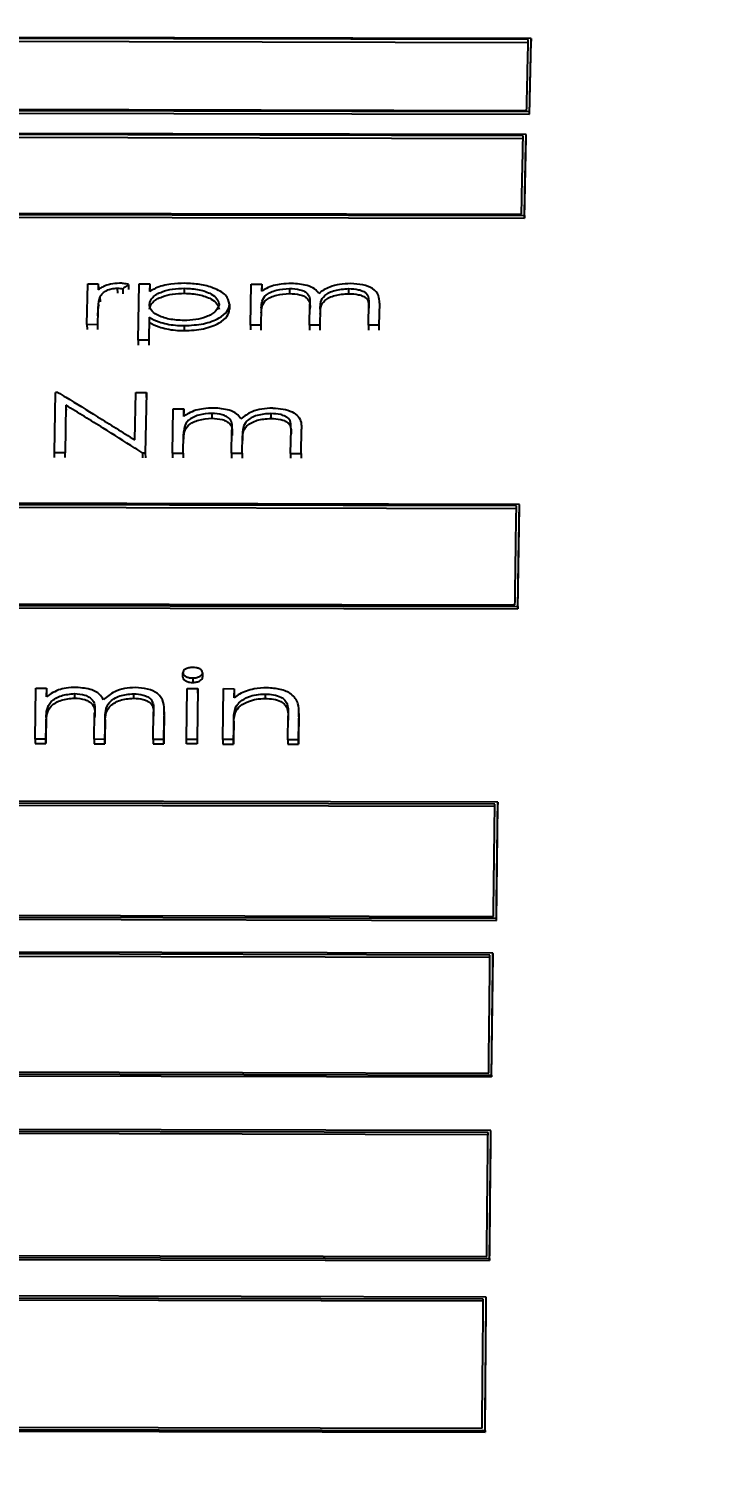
# Model space of a CAD drawing. Header units: millimetres. Extents: x 2454 to 4226, y 715 to 1968.
# Drawn here: x 2871.71 to 2882.25, y 1799.49 to 1821.59 of the extents above; entities that cross this region are included whole.
import ezdxf

# ---------------------------------------------------------------- set-up
doc = ezdxf.new("R2010")
doc.units = ezdxf.units.MM
doc.layers.add('标注', color=3, linetype='Continuous', lineweight=13)
doc.styles.add('SLDTEXTSTYLE1', font='txt.shx', dxfattribs={"width": 0.7, "bigfont": 'gbcbig.shx'})
doc.dimstyles.new('SLDDIMSTYLE12$0', dxfattribs={"dimtxt": 12, "dimasz": 10, "dimexe": 0, "dimexo": 0.0625, "dimgap": 0.875, "dimtad": 1, "dimdec": 1, "dimlfac": 1.8, "dimrnd": 1e-09, "dimzin": 12, "dimdsep": 46, "dimtxsty": 'SLDTEXTSTYLE1', "dimcen": 0.09, "dimdle": 8.16, "dimclrd": 3, "dimclre": 3, "dimadec": 0, "dimazin": 3, "dimtfac": 1, "dimtdec": 1, "dimtofl": 0, "dimtmove": 0, "dimatfit": 3, "dimfxl": 0, "dimfrac": 2, "dimtolj": 1, "dimlwd": 5, "dimlwe": 5, "dimarcsym": 0})

# ---------------------------------------------------------------- blocks, each defined once
blk = doc.blocks.new('*D56')
at = {"layer": 'Defpoints', "color": 0, "transparency": 16777216}
for p in [(3032.639, 1924.435), (3032.639, 1854.79), (2793.431, 1778.896)]:
    blk.add_point(p, dxfattribs=at)
at = {"layer": '标注', "color": 3, "linetype": 'Continuous', "lineweight": 5, "transparency": 16777216}
for p, q in [((3032.639, 1924.372), (3032.639, 1854.79)), ((2803.431, 1854.79), (3022.639, 1854.79))]:
    blk.add_line(p, q, dxfattribs=at)
at = {"layer": '标注', "color": 3, "lineweight": 5, "transparency": 16777216}
blk.add_line((2793.431, 1778.958), (2793.431, 1854.79), dxfattribs=at)
at = {"layer": '标注', "color": 3, "transparency": 16777216}
for points in [[(2803.431, 1856.457), (2803.431, 1853.123), (2793.431, 1854.79)], [(3022.639, 1856.457), (3022.639, 1853.123), (3032.639, 1854.79)]]:
    blk.add_solid(points, dxfattribs=at)
at = {"layer": '标注', "color": 0, "transparency": 16777216, "insert": (2913.035, 1869.379), "char_height": 12, "attachment_point": 5, "style": 'SLDTEXTSTYLE1'}
blk.add_mtext('\\A1;{\\H2.28571x;290}', dxfattribs=at)

msp = doc.modelspace()

# ---------------------------------------------------------------- linework, layer by layer
at = {"color": 7, "linetype": 'Continuous', "lineweight": 25}
for p, q in [((2879.374, 1821.446), (2859.591, 1821.489)), ((2879.329, 1821.43), (2859.635, 1821.473)), ((2859.635, 1821.431), (2879.329, 1821.388)), ((2879.349, 1820.291), (2879.374, 1821.405)), ((2859.565, 1820.375), (2879.348, 1820.332)), ((2859.565, 1820.334), (2879.349, 1820.291)), ((2859.61, 1820.393), (2879.304, 1820.35)), ((2879.296, 1819.981), (2859.512, 1820.024)), ((2879.25, 1819.962), (2859.557, 1820.005)), ((2859.557, 1819.965), (2879.25, 1819.922)), ((2879.27, 1818.705), (2879.296, 1819.94)), ((2859.487, 1818.787), (2879.27, 1818.744)), ((2859.487, 1818.748), (2879.27, 1818.705)), ((2859.532, 1818.807), (2879.226, 1818.764)), ((2879.27, 1818.744), (2879.27, 1818.705)), ((2872.598, 1817.08), (2872.61, 1817.704)), ((2872.61, 1817.704), (2872.771, 1817.703)), ((2872.771, 1817.703), (2872.77, 1817.613)), ((2872.771, 1817.703), (2872.772, 1817.627)), ((2873.06, 1817.638), (2873.061, 1817.561)), ((2873.379, 1816.843), (2873.394, 1817.702)), ((2873.394, 1817.702), (2873.556, 1817.702)), ((2873.556, 1817.702), (2873.554, 1817.587)), ((2873.556, 1817.702), (2873.556, 1817.625)), ((2874.085, 1817.559), (2874.085, 1817.636)), ((2875.091, 1817.074), (2875.102, 1817.698)), ((2875.102, 1817.698), (2875.263, 1817.698)), ((2875.263, 1817.698), (2875.261, 1817.591)), ((2875.263, 1817.698), (2875.264, 1817.621)), ((2875.688, 1817.632), (2875.688, 1817.555)), ((2876.589, 1817.63), (2876.589, 1817.553)), ((2872.796, 1817.505), (2872.797, 1817.429)), ((2874.773, 1817.391), (2874.774, 1817.314)), ((2875.991, 1817.072), (2875.996, 1817.392)), ((2875.996, 1817.392), (2875.997, 1817.315)), ((2876.891, 1817.07), (2876.897, 1817.411)), ((2876.897, 1817.411), (2876.897, 1817.334)), ((2877.058, 1817.41), (2877.052, 1817.07)), ((2877.058, 1817.41), (2877.058, 1817.334)), ((2872.764, 1817.291), (2872.76, 1817.079)), ((2873.547, 1817.192), (2873.54, 1816.843)), ((2875.257, 1817.339), (2875.252, 1817.074)), ((2875.257, 1817.339), (2875.257, 1817.262)), ((2876.156, 1817.317), (2876.152, 1817.072)), ((2876.156, 1817.317), (2876.157, 1817.241)), ((2872.76, 1817.079), (2872.598, 1817.08)), ((2872.598, 1817.08), (2872.599, 1817.004)), ((2874.081, 1817.065), (2874.081, 1816.989)), ((2875.252, 1817.074), (2875.091, 1817.074)), ((2875.091, 1817.074), (2875.091, 1816.999)), ((2876.152, 1817.072), (2875.991, 1817.072)), ((2875.991, 1817.072), (2875.991, 1816.997)), ((2877.052, 1817.07), (2876.891, 1817.07)), ((2876.891, 1817.07), (2876.891, 1816.995)), ((2873.54, 1816.843), (2873.379, 1816.843)), ((2873.379, 1816.843), (2873.379, 1816.768)), ((2872.104, 1815.124), (2872.119, 1816.047)), ((2872.153, 1816.047), (2872.119, 1816.047)), ((2872.277, 1815.851), (2872.265, 1815.124)), ((2873.33, 1815.321), (2873.342, 1816.044)), ((2873.342, 1816.044), (2873.504, 1816.044)), ((2873.504, 1816.044), (2873.488, 1815.121)), ((2873.904, 1815.12), (2873.915, 1815.798)), ((2873.915, 1815.798), (2874.076, 1815.797)), ((2874.074, 1815.681), (2874.076, 1815.797)), ((2874.076, 1815.797), (2874.077, 1815.724)), ((2874.501, 1815.726), (2874.501, 1815.652)), ((2875.402, 1815.724), (2875.402, 1815.65)), ((2874.065, 1815.12), (2874.07, 1815.407)), ((2874.07, 1815.407), (2874.07, 1815.333)), ((2874.804, 1815.118), (2874.809, 1815.465)), ((2874.809, 1815.465), (2874.81, 1815.391)), ((2875.704, 1815.116), (2875.71, 1815.486)), ((2875.71, 1815.486), (2875.71, 1815.412)), ((2875.865, 1815.116), (2875.871, 1815.485)), ((2875.872, 1815.411), (2875.871, 1815.485)), ((2874.965, 1815.118), (2874.97, 1815.383)), ((2874.97, 1815.383), (2874.97, 1815.31)), ((2872.265, 1815.124), (2872.104, 1815.124)), ((2872.266, 1815.051), (2872.265, 1815.124)), ((2873.488, 1815.121), (2873.452, 1815.121)), ((2873.488, 1815.121), (2873.489, 1815.048)), ((2873.904, 1815.12), (2874.065, 1815.12)), ((2873.904, 1815.12), (2873.904, 1815.047)), ((2874.804, 1815.118), (2874.965, 1815.118)), ((2874.804, 1815.118), (2874.804, 1815.045)), ((2875.704, 1815.116), (2875.865, 1815.116)), ((2875.704, 1815.116), (2875.704, 1815.043)), ((2879.194, 1814.337), (2859.275, 1814.38)), ((2879.148, 1814.313), (2859.319, 1814.356)), ((2859.32, 1814.32), (2879.148, 1814.276)), ((2879.17, 1812.744), (2879.194, 1814.301)), ((2859.252, 1812.822), (2879.17, 1812.779)), ((2859.252, 1812.787), (2879.17, 1812.744)), ((2859.297, 1812.847), (2879.126, 1812.804)), ((2879.17, 1812.779), (2879.17, 1812.744)), ((2874.062, 1811.7), (2874.062, 1811.769)), ((2874.21, 1811.689), (2874.21, 1811.62)), ((2874.362, 1811.768), (2874.362, 1811.7)), ((2871.809, 1810.754), (2871.82, 1811.532)), ((2871.82, 1811.532), (2871.981, 1811.532)), ((2871.981, 1811.532), (2871.98, 1811.398)), ((2871.981, 1811.532), (2871.982, 1811.463)), ((2871.981, 1811.399), (2871.982, 1811.463)), ((2872.406, 1811.45), (2872.406, 1811.381)), ((2873.307, 1811.448), (2873.307, 1811.379)), ((2874.117, 1810.749), (2874.127, 1811.527)), ((2874.127, 1811.527), (2874.289, 1811.527)), ((2874.289, 1811.527), (2874.278, 1810.748)), ((2874.289, 1811.458), (2874.289, 1811.527)), ((2874.289, 1811.458), (2874.289, 1811.418)), ((2874.671, 1810.747), (2874.681, 1811.526)), ((2874.681, 1811.526), (2874.843, 1811.525)), ((2874.843, 1811.525), (2874.841, 1811.386)), ((2874.842, 1811.387), (2874.843, 1811.457)), ((2874.843, 1811.525), (2874.843, 1811.457)), ((2875.314, 1811.443), (2875.314, 1811.375)), ((2874.864, 1811.239), (2874.864, 1811.171)), ((2875.651, 1811.29), (2875.652, 1811.222)), ((2871.975, 1811.083), (2871.971, 1810.753)), ((2871.971, 1810.686), (2871.976, 1811.015)), ((2871.975, 1811.083), (2871.976, 1811.015)), ((2872.709, 1810.752), (2872.715, 1811.15)), ((2872.715, 1811.15), (2872.715, 1811.082)), ((2872.875, 1811.056), (2872.871, 1810.751)), ((2872.871, 1810.684), (2872.875, 1810.988)), ((2872.875, 1811.056), (2872.875, 1810.988)), ((2873.609, 1810.75), (2873.615, 1811.174)), ((2873.615, 1811.174), (2873.615, 1811.106)), ((2873.776, 1811.173), (2873.771, 1810.749)), ((2873.771, 1810.682), (2873.777, 1811.105)), ((2873.776, 1811.173), (2873.777, 1811.105)), ((2873.777, 1811.121), (2873.777, 1811.189)), ((2874.836, 1811.03), (2874.832, 1810.747)), ((2874.836, 1811.03), (2874.837, 1810.963)), ((2875.663, 1810.745), (2875.668, 1811.113)), ((2875.668, 1811.113), (2875.668, 1811.046)), ((2875.83, 1811.144), (2875.825, 1810.745)), ((2875.825, 1810.678), (2875.83, 1811.077)), ((2875.831, 1811.094), (2875.83, 1811.162)), ((2875.83, 1811.144), (2875.83, 1811.077)), ((2874.833, 1810.68), (2874.837, 1810.963)), ((2871.971, 1810.753), (2871.809, 1810.754)), ((2871.809, 1810.754), (2871.81, 1810.686)), ((2871.81, 1810.686), (2871.971, 1810.686)), ((2872.871, 1810.751), (2872.709, 1810.752)), ((2872.709, 1810.752), (2872.71, 1810.685)), ((2872.71, 1810.685), (2872.871, 1810.684)), ((2873.771, 1810.749), (2873.609, 1810.75)), ((2873.609, 1810.75), (2873.61, 1810.683)), ((2873.61, 1810.683), (2873.771, 1810.682)), ((2874.278, 1810.748), (2874.117, 1810.749)), ((2874.117, 1810.681), (2874.117, 1810.749)), ((2874.279, 1810.681), (2874.117, 1810.681)), ((2874.278, 1810.748), (2874.279, 1810.681)), ((2874.28, 1810.729), (2874.279, 1810.681)), ((2874.832, 1810.747), (2874.671, 1810.747)), ((2874.671, 1810.747), (2874.671, 1810.68)), ((2874.671, 1810.68), (2874.833, 1810.68)), ((2875.825, 1810.745), (2875.663, 1810.745)), ((2875.663, 1810.745), (2875.663, 1810.678)), ((2875.663, 1810.678), (2875.825, 1810.678)), ((2878.864, 1809.791), (2858.945, 1809.834)), ((2878.818, 1809.763), (2858.99, 1809.806)), ((2858.99, 1809.773), (2878.819, 1809.73)), ((2878.842, 1807.989), (2878.864, 1809.757)), ((2858.923, 1808.064), (2878.842, 1808.021)), ((2858.923, 1808.032), (2878.842, 1807.989)), ((2858.968, 1808.093), (2878.797, 1808.05)), ((2878.79, 1807.489), (2858.872, 1807.532)), ((2878.745, 1807.46), (2858.916, 1807.503)), ((2858.917, 1807.472), (2878.745, 1807.429)), ((2878.769, 1805.599), (2878.791, 1807.457)), ((2858.896, 1805.702), (2878.725, 1805.659)), ((2858.851, 1805.672), (2878.769, 1805.629)), ((2858.851, 1805.642), (2878.769, 1805.599)), ((2878.769, 1805.629), (2878.769, 1805.599)), ((2878.76, 1804.783), (2858.841, 1804.826)), ((2878.715, 1804.752), (2858.886, 1804.795)), ((2858.886, 1804.766), (2878.715, 1804.723)), ((2878.74, 1802.799), (2878.76, 1804.754)), ((2858.821, 1802.87), (2878.74, 1802.827)), ((2858.821, 1802.842), (2878.74, 1802.799)), ((2858.866, 1802.901), (2878.695, 1802.858)), ((2878.74, 1802.827), (2878.74, 1802.799)), ((2878.689, 1802.241), (2858.77, 1802.284)), ((2878.643, 1802.21), (2858.815, 1802.252)), ((2858.815, 1802.225), (2878.644, 1802.182)), ((2878.669, 1800.178), (2878.689, 1802.214)), ((2858.751, 1800.248), (2878.669, 1800.205)), ((2858.751, 1800.222), (2878.669, 1800.178)), ((2858.796, 1800.28), (2878.625, 1800.238)), ((2878.669, 1800.205), (2878.669, 1800.178))]:
    msp.add_line(p, q, dxfattribs=at)
at = {"color": 7, "linetype": 'Continuous', "lineweight": 25, "flags": 128}
for points in [[(2879.374, 1821.446), (2879.374, 1821.423), (2879.374, 1821.405)], [(2879.349, 1820.291), (2879.348, 1820.314), (2879.348, 1820.332)], [(2879.296, 1819.941), (2879.296, 1819.963), (2879.296, 1819.981)], [(2873.143, 1817.627), (2873.143, 1817.588), (2873.143, 1817.55)], [(2873.233, 1817.692), (2873.233, 1817.653), (2873.233, 1817.615)], [(2872.764, 1817.291), (2872.764, 1817.248), (2872.764, 1817.215)], [(2873.547, 1817.192), (2873.547, 1817.168), (2873.547, 1817.142), (2873.547, 1817.116)], [(2872.76, 1817.079), (2872.76, 1817.037), (2872.76, 1817.004)], [(2875.252, 1817.074), (2875.252, 1817.031), (2875.252, 1816.998)], [(2876.152, 1817.072), (2876.152, 1817.029), (2876.152, 1816.996)], [(2877.052, 1817.07), (2877.052, 1817.027), (2877.052, 1816.994)], [(2873.54, 1816.843), (2873.541, 1816.801), (2873.541, 1816.768)], [(2872.277, 1815.851), (2872.277, 1815.809), (2872.278, 1815.777)], [(2873.504, 1815.97), (2873.504, 1816.011), (2873.504, 1816.044)], [(2872.104, 1815.051), (2872.104, 1815.092), (2872.104, 1815.124)], [(2873.452, 1815.048), (2873.452, 1815.089), (2873.452, 1815.121)], [(2874.065, 1815.12), (2874.065, 1815.079), (2874.066, 1815.047)], [(2874.965, 1815.118), (2874.965, 1815.077), (2874.966, 1815.045)], [(2875.865, 1815.116), (2875.865, 1815.075), (2875.866, 1815.043)], [(2879.194, 1814.301), (2879.194, 1814.321), (2879.194, 1814.337)], [(2871.971, 1810.753), (2871.971, 1810.716), (2871.971, 1810.686)], [(2872.871, 1810.751), (2872.871, 1810.714), (2872.871, 1810.684)], [(2873.771, 1810.749), (2873.771, 1810.712), (2873.771, 1810.682)], [(2874.832, 1810.747), (2874.833, 1810.709), (2874.833, 1810.68)], [(2875.825, 1810.745), (2875.825, 1810.707), (2875.825, 1810.678)], [(2878.864, 1809.791), (2878.864, 1809.772), (2878.864, 1809.758)], [(2878.842, 1807.989), (2878.842, 1808.007), (2878.842, 1808.021)], [(2878.791, 1807.458), (2878.791, 1807.475), (2878.79, 1807.489)], [(2878.76, 1804.754), (2878.76, 1804.77), (2878.76, 1804.783)], [(2878.689, 1802.214), (2878.689, 1802.229), (2878.689, 1802.241)]]:
    msp.add_lwpolyline(points, dxfattribs=at)
at = {"color": 7, "linetype": 'Continuous', "lineweight": 25}
for points, knots in [([(2879.304, 1820.35), (2879.306, 1820.465), (2879.312, 1820.695), (2879.32, 1821.056), (2879.326, 1821.297), (2879.329, 1821.43)], [0, 0, 0, 0, 0.309679, 0.619357, 1, 1, 1, 1]), ([(2879.348, 1820.332), (2879.351, 1820.447), (2879.356, 1820.678), (2879.365, 1821.051), (2879.371, 1821.302), (2879.374, 1821.446)], [0, 0, 0, 0, 0.300097, 0.600194, 1, 1, 1, 1]), ([(2879.226, 1818.764), (2879.228, 1818.891), (2879.233, 1819.146), (2879.242, 1819.547), (2879.247, 1819.815), (2879.25, 1819.962)], [0, 0, 0, 0, 0.3096787, 0.6193574, 1, 1, 1, 1]), ([(2879.27, 1818.744), (2879.273, 1818.871), (2879.278, 1819.126), (2879.286, 1819.54), (2879.292, 1819.821), (2879.296, 1819.981)], [0, 0, 0, 0, 0.300097, 0.600194, 1, 1, 1, 1]), ([(2873.092, 1817.713), (2873.047, 1817.71), (2872.972, 1817.706), (2872.883, 1817.677), (2872.82, 1817.647), (2872.786, 1817.624), (2872.77, 1817.613)], [0, 0, 0, 0, 0.348485, 0.569803, 0.786571, 1, 1, 1, 1]), ([(2872.796, 1817.505), (2872.808, 1817.523), (2872.831, 1817.558), (2872.892, 1817.601), (2872.971, 1817.631), (2873.03, 1817.636), (2873.06, 1817.638)], [0, 0, 0, 0, 0.270255, 0.545568, 0.769848, 1, 1, 1, 1]), ([(2873.06, 1817.638), (2873.076, 1817.637), (2873.105, 1817.635), (2873.131, 1817.629), (2873.143, 1817.627)], [0, 0, 0, 0, 0.561757, 1, 1, 1, 1]), ([(2873.233, 1817.692), (2873.208, 1817.698), (2873.164, 1817.71), (2873.114, 1817.712), (2873.092, 1817.713)], [0, 0, 0, 0, 0.556506, 1, 1, 1, 1]), ([(2873.233, 1817.692), (2873.224, 1817.686), (2873.206, 1817.673), (2873.176, 1817.651), (2873.155, 1817.636), (2873.143, 1817.627)], [0, 0, 0, 0, 0.292343, 0.58468, 1, 1, 1, 1]), ([(2873.55, 1817.39), (2873.56, 1817.428), (2873.58, 1817.503), (2873.728, 1817.583), (2873.903, 1817.629), (2874.024, 1817.633), (2874.085, 1817.636)], [0, 0, 0, 0, 0.265837, 0.542103, 0.76857, 1, 1, 1, 1]), ([(2874.087, 1817.711), (2874.017, 1817.709), (2873.902, 1817.705), (2873.753, 1817.676), (2873.641, 1817.638), (2873.583, 1817.604), (2873.554, 1817.587)], [0, 0, 0, 0, 0.347184, 0.569334, 0.786945, 1, 1, 1, 1]), ([(2874.085, 1817.636), (2874.161, 1817.631), (2874.312, 1817.623), (2874.487, 1817.559), (2874.593, 1817.477), (2874.605, 1817.419), (2874.612, 1817.39)], [0, 0, 0, 0, 0.292893, 0.576375, 0.790992, 1, 1, 1, 1]), ([(2874.773, 1817.391), (2874.761, 1817.439), (2874.736, 1817.537), (2874.545, 1817.639), (2874.323, 1817.701), (2874.166, 1817.708), (2874.087, 1817.711)], [0, 0, 0, 0, 0.265699, 0.542417, 0.768717, 1, 1, 1, 1]), ([(2875.257, 1817.339), (2875.259, 1817.372), (2875.263, 1817.44), (2875.31, 1817.524), (2875.401, 1817.578), (2875.515, 1817.62), (2875.619, 1817.627), (2875.688, 1817.632)], [0, 0, 0, 0, 0.2405897, 0.482208, 0.6121629, 0.7456357, 1, 1, 1, 1]), ([(2875.445, 1817.677), (2875.407, 1817.663), (2875.338, 1817.639), (2875.285, 1817.605), (2875.261, 1817.591)], [0, 0, 0, 0, 0.564548, 1, 1, 1, 1]), ([(2875.717, 1817.708), (2875.664, 1817.706), (2875.57, 1817.703), (2875.484, 1817.685), (2875.445, 1817.677)], [0, 0, 0, 0, 0.562598, 1, 1, 1, 1]), ([(2875.688, 1817.632), (2875.743, 1817.629), (2875.827, 1817.624), (2875.918, 1817.589), (2876.009, 1817.52), (2876.002, 1817.448), (2875.996, 1817.392)], [0, 0, 0, 0, 0.255762, 0.38948, 0.518514, 1, 1, 1, 1]), ([(2876.133, 1817.558), (2876.114, 1817.581), (2876.076, 1817.629), (2875.933, 1817.693), (2875.8, 1817.702), (2875.717, 1817.708)], [0, 0, 0, 0, 0.269147, 0.547084, 1, 1, 1, 1]), ([(2876.618, 1817.706), (2876.562, 1817.703), (2876.45, 1817.698), (2876.27, 1817.651), (2876.184, 1817.593), (2876.133, 1817.558)], [0, 0, 0, 0, 0.289106, 0.572536, 1, 1, 1, 1]), ([(2876.156, 1817.317), (2876.157, 1817.391), (2876.159, 1817.485), (2876.289, 1817.571), (2876.407, 1817.617), (2876.517, 1817.625), (2876.589, 1817.63)], [0, 0, 0, 0, 0.481007, 0.610934, 0.744629, 1, 1, 1, 1]), ([(2876.589, 1817.63), (2876.641, 1817.627), (2876.72, 1817.623), (2876.809, 1817.593), (2876.876, 1817.552), (2876.896, 1817.486), (2876.896, 1817.436), (2876.897, 1817.411)], [0, 0, 0, 0, 0.2554318, 0.389354, 0.5189488, 0.7594815, 1, 1, 1, 1]), ([(2877.058, 1817.41), (2877.058, 1817.449), (2877.057, 1817.526), (2876.978, 1817.632), (2876.807, 1817.696), (2876.682, 1817.702), (2876.618, 1817.706)], [0, 0, 0, 0, 0.269863, 0.541606, 0.766717, 1, 1, 1, 1]), ([(2872.796, 1817.505), (2872.788, 1817.482), (2872.772, 1817.435), (2872.766, 1817.364), (2872.765, 1817.315), (2872.764, 1817.291)], [0, 0, 0, 0, 0.327262, 0.663315, 1, 1, 1, 1]), ([(2872.764, 1817.215), (2872.765, 1817.238), (2872.767, 1817.286), (2872.77, 1817.344), (2872.781, 1817.377), (2872.784, 1817.388)], [0, 0, 0, 0, 0.4049282, 0.8201212, 1, 1, 1, 1]), ([(2873.55, 1817.314), (2873.56, 1817.351), (2873.58, 1817.427), (2873.729, 1817.506), (2873.903, 1817.552), (2874.024, 1817.557), (2874.085, 1817.559)], [0, 0, 0, 0, 0.265655, 0.541881, 0.768429, 1, 1, 1, 1]), ([(2874.078, 1817.143), (2874.002, 1817.147), (2873.85, 1817.157), (2873.671, 1817.218), (2873.565, 1817.302), (2873.555, 1817.361), (2873.55, 1817.39)], [0, 0, 0, 0, 0.292844, 0.576953, 0.791091, 1, 1, 1, 1]), ([(2874.612, 1817.39), (2874.6, 1817.354), (2874.575, 1817.279), (2874.431, 1817.198), (2874.258, 1817.151), (2874.139, 1817.146), (2874.078, 1817.143)], [0, 0, 0, 0, 0.265979, 0.542215, 0.768728, 1, 1, 1, 1]), ([(2874.081, 1817.065), (2874.182, 1817.071), (2874.38, 1817.081), (2874.606, 1817.168), (2874.75, 1817.276), (2874.765, 1817.353), (2874.773, 1817.391)], [0, 0, 0, 0, 0.292883, 0.576359, 0.790843, 1, 1, 1, 1]), ([(2874.085, 1817.559), (2874.162, 1817.554), (2874.312, 1817.546), (2874.487, 1817.483), (2874.593, 1817.401), (2874.606, 1817.343), (2874.612, 1817.314)], [0, 0, 0, 0, 0.293062, 0.576598, 0.791141, 1, 1, 1, 1]), ([(2875.257, 1817.262), (2875.259, 1817.296), (2875.263, 1817.363), (2875.311, 1817.448), (2875.401, 1817.501), (2875.516, 1817.543), (2875.62, 1817.55), (2875.688, 1817.555)], [0, 0, 0, 0, 0.240454, 0.481969, 0.611925, 0.745448, 1, 1, 1, 1]), ([(2875.688, 1817.555), (2875.743, 1817.552), (2875.827, 1817.547), (2875.918, 1817.512), (2876.009, 1817.443), (2876.002, 1817.372), (2875.997, 1817.315)], [0, 0, 0, 0, 0.255965, 0.389735, 0.51876, 1, 1, 1, 1]), ([(2876.157, 1817.24), (2876.158, 1817.314), (2876.159, 1817.408), (2876.29, 1817.495), (2876.408, 1817.541), (2876.517, 1817.548), (2876.589, 1817.553)], [0, 0, 0, 0, 0.4807642, 0.6106887, 0.744433, 1, 1, 1, 1]), ([(2876.589, 1817.553), (2876.641, 1817.551), (2876.72, 1817.547), (2876.809, 1817.517), (2876.876, 1817.476), (2876.894, 1817.422), (2876.894, 1817.383), (2876.895, 1817.369)], [0, 0, 0, 0, 0.287148, 0.437647, 0.583223, 0.853285, 1, 1, 1, 1]), ([(2873.547, 1817.192), (2873.595, 1817.167), (2873.675, 1817.126), (2873.815, 1817.089), (2873.945, 1817.069), (2874.036, 1817.066), (2874.081, 1817.065)], [0, 0, 0, 0, 0.3317195, 0.5516878, 0.7750233, 1, 1, 1, 1]), ([(2874.081, 1816.989), (2874.182, 1816.994), (2874.38, 1817.005), (2874.606, 1817.092), (2874.75, 1817.2), (2874.766, 1817.277), (2874.774, 1817.314)], [0, 0, 0, 0, 0.293055, 0.576582, 0.790991, 1, 1, 1, 1]), ([(2873.547, 1817.116), (2873.595, 1817.091), (2873.675, 1817.05), (2873.816, 1817.013), (2873.946, 1816.993), (2874.036, 1816.99), (2874.081, 1816.989)], [0, 0, 0, 0, 0.331621, 0.551588, 0.774963, 1, 1, 1, 1]), ([(2872.153, 1816.047), (2872.193, 1816.022), (2872.396, 1815.899), (2872.788, 1815.658), (2873.14, 1815.439), (2873.33, 1815.321)], [0, 0, 0, 0, 0.103288, 0.516439, 1, 1, 1, 1]), ([(2873.452, 1815.121), (2873.411, 1815.147), (2873.208, 1815.274), (2872.817, 1815.519), (2872.466, 1815.735), (2872.277, 1815.851)], [0, 0, 0, 0, 0.1035312, 0.5176576, 1, 1, 1, 1]), ([(2874.501, 1815.726), (2874.432, 1815.721), (2874.328, 1815.713), (2874.214, 1815.667), (2874.123, 1815.609), (2874.076, 1815.517), (2874.072, 1815.444), (2874.07, 1815.407)], [0, 0, 0, 0, 0.2544396, 0.3878709, 0.5177864, 0.7594075, 1, 1, 1, 1]), ([(2874.07, 1815.333), (2874.072, 1815.37), (2874.076, 1815.443), (2874.124, 1815.535), (2874.214, 1815.593), (2874.329, 1815.638), (2874.433, 1815.646), (2874.501, 1815.652)], [0, 0, 0, 0, 0.240456, 0.481974, 0.611892, 0.745372, 1, 1, 1, 1]), ([(2874.258, 1815.775), (2874.219, 1815.76), (2874.15, 1815.733), (2874.097, 1815.697), (2874.074, 1815.681)], [0, 0, 0, 0, 0.564548, 1, 1, 1, 1]), ([(2874.53, 1815.808), (2874.477, 1815.806), (2874.383, 1815.803), (2874.296, 1815.783), (2874.258, 1815.775)], [0, 0, 0, 0, 0.562598, 1, 1, 1, 1]), ([(2874.809, 1815.465), (2874.815, 1815.526), (2874.822, 1815.604), (2874.731, 1815.679), (2874.64, 1815.717), (2874.556, 1815.722), (2874.501, 1815.726)], [0, 0, 0, 0, 0.481494, 0.610478, 0.744143, 1, 1, 1, 1]), ([(2874.501, 1815.652), (2874.556, 1815.648), (2874.64, 1815.643), (2874.731, 1815.605), (2874.822, 1815.53), (2874.815, 1815.452), (2874.81, 1815.391)], [0, 0, 0, 0, 0.25606, 0.389777, 0.518752, 1, 1, 1, 1]), ([(2874.946, 1815.645), (2874.927, 1815.671), (2874.889, 1815.723), (2874.746, 1815.792), (2874.612, 1815.802), (2874.53, 1815.808)], [0, 0, 0, 0, 0.269147, 0.547084, 1, 1, 1, 1]), ([(2875.431, 1815.806), (2875.375, 1815.803), (2875.263, 1815.798), (2875.083, 1815.747), (2874.997, 1815.683), (2874.946, 1815.645)], [0, 0, 0, 0, 0.289106, 0.572536, 1, 1, 1, 1]), ([(2875.402, 1815.724), (2875.33, 1815.718), (2875.22, 1815.71), (2875.102, 1815.66), (2874.972, 1815.566), (2874.97, 1815.464), (2874.97, 1815.383)], [0, 0, 0, 0, 0.255444, 0.389099, 0.518988, 1, 1, 1, 1]), ([(2874.97, 1815.31), (2874.971, 1815.39), (2874.972, 1815.492), (2875.103, 1815.586), (2875.221, 1815.636), (2875.33, 1815.644), (2875.402, 1815.65)], [0, 0, 0, 0, 0.48077, 0.610656, 0.74436, 1, 1, 1, 1]), ([(2875.71, 1815.486), (2875.709, 1815.513), (2875.709, 1815.568), (2875.689, 1815.64), (2875.622, 1815.684), (2875.533, 1815.717), (2875.454, 1815.721), (2875.402, 1815.724)], [0, 0, 0, 0, 0.240522, 0.481059, 0.610602, 0.74447, 1, 1, 1, 1]), ([(2875.402, 1815.65), (2875.454, 1815.647), (2875.533, 1815.643), (2875.622, 1815.61), (2875.689, 1815.566), (2875.707, 1815.506), (2875.708, 1815.463), (2875.708, 1815.448)], [0, 0, 0, 0, 0.2856588, 0.4352587, 0.5799658, 0.8485277, 1, 1, 1, 1]), ([(2875.431, 1815.806), (2875.485, 1815.803), (2875.593, 1815.798), (2875.733, 1815.753), (2875.868, 1815.651), (2875.87, 1815.553), (2875.871, 1815.485)], [0, 0, 0, 0, 0.1985432, 0.3919955, 0.5776369, 1, 1, 1, 1]), ([(2879.126, 1812.804), (2879.128, 1812.963), (2879.133, 1813.281), (2879.14, 1813.785), (2879.145, 1814.125), (2879.148, 1814.313)], [0, 0, 0, 0, 0.309932, 0.619864, 1, 1, 1, 1]), ([(2879.17, 1812.779), (2879.173, 1812.938), (2879.177, 1813.256), (2879.185, 1813.777), (2879.19, 1814.133), (2879.194, 1814.337)], [0, 0, 0, 0, 0.300092, 0.600184, 1, 1, 1, 1]), ([(2874.212, 1811.85), (2874.191, 1811.848), (2874.149, 1811.846), (2874.1, 1811.825), (2874.067, 1811.799), (2874.063, 1811.779), (2874.062, 1811.769)], [0, 0, 0, 0, 0.292474, 0.576686, 0.791478, 1, 1, 1, 1]), ([(2874.062, 1811.769), (2874.065, 1811.757), (2874.071, 1811.732), (2874.113, 1811.706), (2874.16, 1811.691), (2874.193, 1811.689), (2874.21, 1811.689)], [0, 0, 0, 0, 0.265244, 0.542469, 0.769087, 1, 1, 1, 1]), ([(2874.062, 1811.7), (2874.065, 1811.688), (2874.071, 1811.663), (2874.114, 1811.638), (2874.161, 1811.622), (2874.194, 1811.621), (2874.21, 1811.62)], [0, 0, 0, 0, 0.265061, 0.542257, 0.768954, 1, 1, 1, 1]), ([(2874.21, 1811.689), (2874.231, 1811.69), (2874.273, 1811.692), (2874.322, 1811.713), (2874.355, 1811.739), (2874.359, 1811.759), (2874.362, 1811.768)], [0, 0, 0, 0, 0.292451, 0.576732, 0.791641, 1, 1, 1, 1]), ([(2874.21, 1811.62), (2874.231, 1811.621), (2874.273, 1811.624), (2874.322, 1811.644), (2874.356, 1811.67), (2874.36, 1811.69), (2874.362, 1811.7)], [0, 0, 0, 0, 0.292613, 0.576951, 0.791794, 1, 1, 1, 1]), ([(2874.362, 1811.768), (2874.359, 1811.781), (2874.353, 1811.807), (2874.31, 1811.832), (2874.262, 1811.847), (2874.229, 1811.849), (2874.212, 1811.85)], [0, 0, 0, 0, 0.265299, 0.542424, 0.768972, 1, 1, 1, 1]), ([(2871.975, 1811.083), (2871.977, 1811.125), (2871.981, 1811.209), (2872.029, 1811.315), (2872.119, 1811.381), (2872.233, 1811.434), (2872.337, 1811.443), (2872.406, 1811.45)], [0, 0, 0, 0, 0.2405986, 0.4822259, 0.6120558, 0.7453967, 1, 1, 1, 1]), ([(2872.163, 1811.506), (2872.125, 1811.488), (2872.056, 1811.458), (2872.003, 1811.416), (2871.98, 1811.398)], [0, 0, 0, 0, 0.564548, 1, 1, 1, 1]), ([(2872.435, 1811.544), (2872.382, 1811.542), (2872.288, 1811.539), (2872.202, 1811.516), (2872.163, 1811.506)], [0, 0, 0, 0, 0.562598, 1, 1, 1, 1]), ([(2872.406, 1811.45), (2872.461, 1811.446), (2872.545, 1811.439), (2872.636, 1811.396), (2872.727, 1811.309), (2872.72, 1811.22), (2872.715, 1811.15)], [0, 0, 0, 0, 0.256065, 0.389614, 0.51849, 1, 1, 1, 1]), ([(2872.851, 1811.357), (2872.832, 1811.386), (2872.794, 1811.446), (2872.651, 1811.526), (2872.518, 1811.537), (2872.435, 1811.544)], [0, 0, 0, 0, 0.2691471, 0.5470844, 1, 1, 1, 1]), ([(2873.336, 1811.542), (2873.28, 1811.539), (2873.168, 1811.533), (2872.988, 1811.474), (2872.902, 1811.401), (2872.851, 1811.357)], [0, 0, 0, 0, 0.289106, 0.572536, 1, 1, 1, 1]), ([(2872.875, 1811.056), (2872.876, 1811.148), (2872.877, 1811.266), (2873.007, 1811.374), (2873.125, 1811.432), (2873.235, 1811.441), (2873.307, 1811.448)], [0, 0, 0, 0, 0.481025, 0.61083, 0.744396, 1, 1, 1, 1]), ([(2873.307, 1811.448), (2873.359, 1811.444), (2873.438, 1811.439), (2873.527, 1811.402), (2873.594, 1811.351), (2873.614, 1811.268), (2873.615, 1811.205), (2873.615, 1811.174)], [0, 0, 0, 0, 0.255745, 0.389494, 0.518926, 0.75947, 1, 1, 1, 1]), ([(2873.776, 1811.173), (2873.776, 1811.221), (2873.775, 1811.318), (2873.696, 1811.451), (2873.525, 1811.53), (2873.4, 1811.538), (2873.336, 1811.542)], [0, 0, 0, 0, 0.269863, 0.541607, 0.766717, 1, 1, 1, 1]), ([(2875.343, 1811.538), (2875.277, 1811.535), (2875.168, 1811.53), (2875.028, 1811.492), (2874.924, 1811.446), (2874.869, 1811.406), (2874.841, 1811.386)], [0, 0, 0, 0, 0.347217, 0.569074, 0.786588, 1, 1, 1, 1]), ([(2874.864, 1811.239), (2874.885, 1811.271), (2874.929, 1811.335), (2875.049, 1811.398), (2875.181, 1811.438), (2875.269, 1811.441), (2875.314, 1811.443)], [0, 0, 0, 0, 0.267763, 0.545765, 0.771, 1, 1, 1, 1]), ([(2875.314, 1811.443), (2875.358, 1811.442), (2875.444, 1811.438), (2875.553, 1811.404), (2875.623, 1811.35), (2875.642, 1811.31), (2875.651, 1811.29)], [0, 0, 0, 0, 0.291534, 0.575705, 0.790687, 1, 1, 1, 1]), ([(2875.83, 1811.144), (2875.83, 1811.197), (2875.83, 1811.302), (2875.736, 1811.444), (2875.548, 1811.525), (2875.412, 1811.533), (2875.343, 1811.538)], [0, 0, 0, 0, 0.269541, 0.541055, 0.766777, 1, 1, 1, 1]), ([(2871.976, 1811.015), (2871.978, 1811.057), (2871.981, 1811.141), (2872.029, 1811.247), (2872.119, 1811.313), (2872.234, 1811.366), (2872.338, 1811.375), (2872.406, 1811.381)], [0, 0, 0, 0, 0.240462, 0.481987, 0.611818, 0.745209, 1, 1, 1, 1]), ([(2872.406, 1811.381), (2872.461, 1811.377), (2872.545, 1811.371), (2872.637, 1811.328), (2872.727, 1811.241), (2872.721, 1811.152), (2872.715, 1811.082)], [0, 0, 0, 0, 0.256268, 0.389869, 0.518736, 1, 1, 1, 1]), ([(2872.875, 1810.988), (2872.876, 1811.081), (2872.877, 1811.198), (2873.008, 1811.306), (2873.126, 1811.363), (2873.235, 1811.373), (2873.307, 1811.379)], [0, 0, 0, 0, 0.480782, 0.610585, 0.7442, 1, 1, 1, 1]), ([(2873.307, 1811.379), (2873.359, 1811.376), (2873.438, 1811.371), (2873.527, 1811.334), (2873.594, 1811.283), (2873.612, 1811.213), (2873.613, 1811.163), (2873.613, 1811.144)], [0, 0, 0, 0, 0.283456, 0.431646, 0.574992, 0.841268, 1, 1, 1, 1]), ([(2874.836, 1811.03), (2874.836, 1811.07), (2874.837, 1811.14), (2874.856, 1811.209), (2874.864, 1811.239)], [0, 0, 0, 0, 0.5597922, 1, 1, 1, 1]), ([(2874.864, 1811.171), (2874.886, 1811.203), (2874.929, 1811.267), (2875.05, 1811.33), (2875.181, 1811.369), (2875.27, 1811.373), (2875.314, 1811.375)], [0, 0, 0, 0, 0.267609, 0.545588, 0.770888, 1, 1, 1, 1]), ([(2875.314, 1811.375), (2875.358, 1811.373), (2875.444, 1811.37), (2875.553, 1811.335), (2875.623, 1811.282), (2875.642, 1811.242), (2875.652, 1811.222)], [0, 0, 0, 0, 0.291677, 0.575914, 0.790831, 1, 1, 1, 1]), ([(2875.651, 1811.29), (2875.658, 1811.257), (2875.67, 1811.199), (2875.669, 1811.14), (2875.668, 1811.113)], [0, 0, 0, 0, 0.559974, 1, 1, 1, 1]), ([(2875.652, 1811.222), (2875.659, 1811.19), (2875.669, 1811.144), (2875.668, 1811.098), (2875.668, 1811.085)], [0, 0, 0, 0, 0.720345, 1, 1, 1, 1]), ([(2874.837, 1810.963), (2874.837, 1811.002), (2874.837, 1811.072), (2874.856, 1811.141), (2874.864, 1811.171)], [0, 0, 0, 0, 0.5597856, 1, 1, 1, 1]), ([(2878.797, 1808.05), (2878.799, 1808.23), (2878.804, 1808.589), (2878.811, 1809.161), (2878.816, 1809.55), (2878.818, 1809.763)], [0, 0, 0, 0, 0.309932, 0.619864, 1, 1, 1, 1]), ([(2878.842, 1808.021), (2878.844, 1808.201), (2878.848, 1808.561), (2878.856, 1809.152), (2878.861, 1809.559), (2878.864, 1809.791)], [0, 0, 0, 0, 0.3000922, 0.6001843, 1, 1, 1, 1]), ([(2878.725, 1805.659), (2878.727, 1805.848), (2878.731, 1806.225), (2878.738, 1806.826), (2878.742, 1807.235), (2878.745, 1807.46)], [0, 0, 0, 0, 0.309932, 0.619864, 1, 1, 1, 1]), ([(2878.769, 1805.629), (2878.771, 1805.818), (2878.775, 1806.195), (2878.783, 1806.817), (2878.788, 1807.245), (2878.79, 1807.489)], [0, 0, 0, 0, 0.300092, 0.600184, 1, 1, 1, 1]), ([(2878.695, 1802.858), (2878.697, 1803.057), (2878.701, 1803.453), (2878.708, 1804.085), (2878.712, 1804.515), (2878.715, 1804.752)], [0, 0, 0, 0, 0.309932, 0.619864, 1, 1, 1, 1]), ([(2878.74, 1802.827), (2878.742, 1803.025), (2878.746, 1803.422), (2878.752, 1804.075), (2878.757, 1804.526), (2878.76, 1804.783)], [0, 0, 0, 0, 0.300092, 0.600184, 1, 1, 1, 1]), ([(2878.625, 1800.238), (2878.626, 1800.444), (2878.63, 1800.856), (2878.637, 1801.514), (2878.641, 1801.962), (2878.643, 1802.21)], [0, 0, 0, 0, 0.3099321, 0.6198642, 1, 1, 1, 1]), ([(2878.669, 1800.205), (2878.671, 1800.411), (2878.675, 1800.823), (2878.681, 1801.503), (2878.686, 1801.973), (2878.689, 1802.241)], [0, 0, 0, 0, 0.300092, 0.600184, 1, 1, 1, 1])]:
    msp.add_open_spline(points, degree=3, knots=knots, dxfattribs=at)

# ---------------------------------------------------------------- dimensions: what is measured, and where the dimension line sits
at = {"layer": '标注'}
dim = msp.add_linear_dim(base=(3032.639, 1854.79), p1=(2793.431, 1778.896), p2=(3032.639, 1924.435), text='{\\H2.28571x;290}', dimstyle='SLDDIMSTYLE12$0', override={"dimtdec": 3, "dimtzin": 0}, dxfattribs=at)
dim.commit()
dim.dimension.update_dxf_attribs({"geometry": '*D56', "text_midpoint": (2913.035, 1854.79), "dimtype": 160})

doc.saveas('drawing.dxf')
